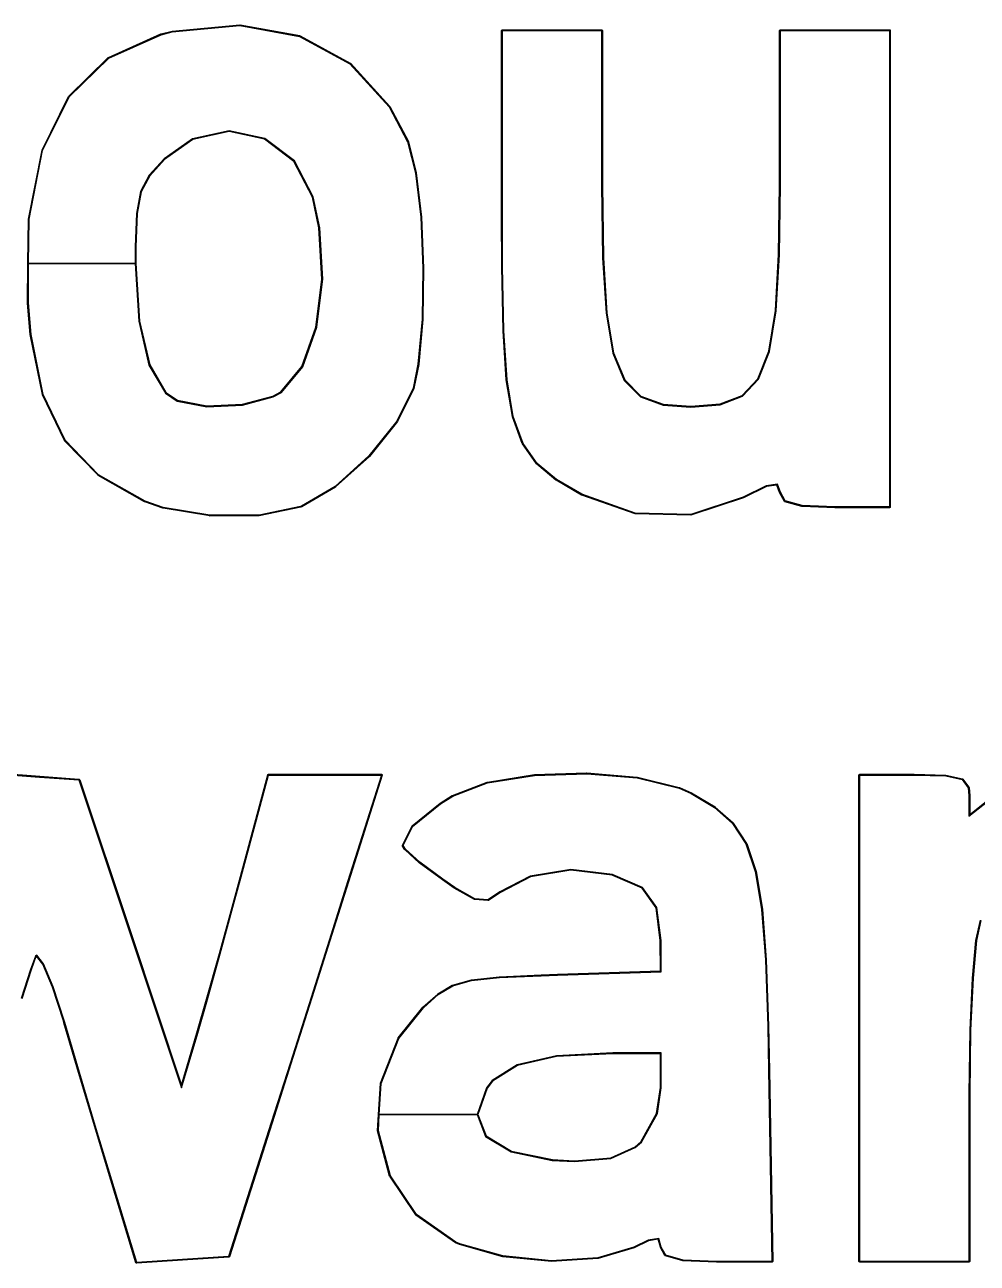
# Model space of a CAD drawing. Extents: x 0 to 360, y 0 to 265.
# Drawn here: x 266.4 to 272.39, y 75.11 to 82.9 of the extents above; entities that cross this region are included whole.
import ezdxf

# ---------------------------------------------------------------- set-up
doc = ezdxf.new("R2010")
doc.units = 0
doc.layers.add('BLACK', color=7, linetype='CONTINUOUS')

msp = doc.modelspace()

# ---------------------------------------------------------------- linework, layer by layer
at = {"layer": 'BLACK', "linetype": 'CONTINUOUS'}
for p, q in [((267.26, 82.8393), (267.33, 82.8564)), ((267.261, 82.8345), (267.331, 82.8516)), ((267.33, 82.8564), (267.331, 82.8564)), ((267.331, 82.8566), (267.756, 82.8968)), ((267.331, 82.8516), (267.756, 82.8918)), ((267.331, 82.8564), (267.331, 82.8566)), ((267.756, 82.8968), (267.757, 82.8966)), ((267.756, 82.8918), (268.131, 82.8238)), ((267.757, 82.8966), (267.757, 82.8967)), ((267.757, 82.8967), (268.132, 82.8287)), ((269.401, 82.8607), (269.403, 82.8642)), ((269.401, 81.6896), (269.401, 82.8607)), ((269.403, 82.8642), (269.406, 82.8657)), ((269.406, 82.8657), (270.03, 82.8657)), ((269.406, 81.6896), (269.406, 82.8607)), ((269.406, 82.8607), (270.03, 82.8607)), ((270.03, 82.8657), (270.034, 82.8642)), ((270.03, 82.8607), (270.03, 81.8893)), ((270.034, 82.8642), (270.035, 82.8607)), ((270.035, 82.8607), (270.035, 81.8893)), ((271.149, 82.8607), (271.15, 82.8642)), ((271.149, 81.8893), (271.149, 82.8607)), ((271.15, 82.8642), (271.154, 82.8657)), ((271.154, 82.8657), (271.84, 82.8657)), ((271.154, 81.8893), (271.154, 82.8607)), ((271.154, 82.8607), (271.84, 82.8607)), ((271.84, 82.8657), (271.844, 82.8642)), ((271.84, 82.8607), (271.84, 79.8651)), ((271.844, 82.8642), (271.845, 82.8607)), ((271.845, 82.8607), (271.845, 79.8651)), ((266.929, 82.6913), (267.259, 82.839)), ((266.931, 82.6867), (267.261, 82.8345)), ((267.259, 82.839), (267.26, 82.8393)), ((267.259, 82.839), (267.259, 82.839)), ((268.131, 82.8238), (268.447, 82.6518)), ((268.132, 82.8287), (268.133, 82.8282)), ((268.133, 82.8282), (268.134, 82.8281)), ((268.134, 82.8281), (268.449, 82.6562)), ((266.68, 82.4478), (266.928, 82.6903)), ((266.928, 82.6903), (266.929, 82.6906)), ((266.929, 82.6906), (266.929, 82.6913)), ((266.683, 82.4442), (266.931, 82.6867)), ((268.447, 82.6518), (268.694, 82.3805)), ((268.449, 82.6562), (268.45, 82.6556)), ((268.45, 82.6556), (268.451, 82.6552)), ((268.451, 82.6552), (268.698, 82.3838)), ((266.512, 82.1091), (266.679, 82.4464)), ((266.516, 82.1068), (266.683, 82.4442)), ((266.679, 82.4464), (266.68, 82.447)), ((266.68, 82.447), (266.68, 82.4478)), ((268.694, 82.3805), (268.81, 82.1598)), ((268.698, 82.3838), (268.698, 82.3832)), ((268.698, 82.3832), (268.698, 82.3828)), ((268.698, 82.3828), (268.815, 82.1621)), ((267.689, 82.2306), (267.458, 82.1794)), ((267.689, 82.2255), (267.46, 82.1747)), ((267.913, 82.1818), (267.689, 82.2306)), ((267.911, 82.1772), (267.689, 82.2255)), ((267.458, 82.1794), (267.279, 82.0542)), ((267.46, 82.1747), (267.283, 82.0504)), ((268.095, 82.0375), (267.911, 82.1772)), ((268.099, 82.0408), (267.913, 82.1818)), ((268.81, 82.1598), (268.86, 81.9648)), ((268.815, 82.1621), (268.815, 82.1615)), ((268.815, 82.1615), (268.815, 82.161)), ((268.815, 82.161), (268.865, 81.966)), ((266.426, 81.6756), (266.512, 82.1078)), ((266.431, 81.6747), (266.516, 82.1068)), ((266.512, 82.1084), (266.512, 82.1091)), ((266.512, 82.1078), (266.512, 82.1084)), ((267.279, 82.0542), (267.186, 81.9509)), ((267.283, 82.0504), (267.19, 81.948)), ((268.212, 81.8136), (268.095, 82.0375)), ((268.217, 81.8153), (268.099, 82.0408)), ((267.186, 81.9509), (267.131, 81.8491)), ((267.19, 81.948), (267.136, 81.8474)), ((268.86, 81.9648), (268.893, 81.6869)), ((268.865, 81.966), (268.865, 81.9657)), ((268.865, 81.9657), (268.865, 81.9654)), ((268.865, 81.9654), (268.898, 81.6875)), ((267.131, 81.8491), (267.105, 81.7113)), ((267.136, 81.8474), (267.11, 81.7107)), ((270.03, 81.8893), (270.036, 81.4316)), ((270.035, 81.8893), (270.041, 81.4317)), ((271.143, 81.4524), (271.149, 81.8893)), ((271.148, 81.4522), (271.154, 81.8893)), ((268.253, 81.6198), (268.212, 81.8136)), ((268.258, 81.6205), (268.217, 81.8153)), ((267.105, 81.7113), (267.097, 81.5001)), ((267.11, 81.7107), (267.102, 81.4999)), ((268.893, 81.6869), (268.906, 81.3667)), ((268.898, 81.6875), (268.898, 81.6873)), ((268.898, 81.6873), (268.898, 81.6871)), ((268.898, 81.6871), (268.911, 81.367)), ((269.401, 81.6895), (269.401, 81.6896)), ((269.401, 81.6896), (269.401, 81.6896)), ((269.402, 81.377), (269.401, 81.6895)), ((269.407, 81.377), (269.406, 81.6896)), ((266.423, 81.3959), (266.426, 81.6747)), ((266.426, 81.6752), (266.426, 81.6756)), ((266.426, 81.6747), (266.426, 81.6752)), ((266.428, 81.3958), (266.431, 81.6747)), ((268.272, 81.297), (268.253, 81.6198)), ((268.277, 81.2968), (268.258, 81.6205)), ((267.097, 81.5001), (267.097, 81.3958)), ((267.102, 81.4999), (267.102, 81.3959)), ((271.123, 81.0998), (271.143, 81.4524)), ((271.128, 81.0993), (271.148, 81.4522)), ((266.421, 81.1477), (266.423, 81.3958)), ((266.423, 81.3958), (266.423, 81.3959)), ((266.423, 81.3959), (267.102, 81.3959)), ((267.102, 81.3959), (266.423, 81.3959)), ((266.426, 81.1476), (266.428, 81.3958)), ((266.428, 81.3958), (267.097, 81.3958)), ((267.097, 81.3958), (266.428, 81.3958)), ((267.097, 81.3958), (267.12, 81.0337)), ((267.102, 81.3959), (267.125, 81.0344)), ((268.906, 81.3667), (268.901, 81.0451)), ((268.911, 81.3667), (268.906, 81.045)), ((268.911, 81.367), (268.911, 81.3668)), ((268.911, 81.3668), (268.911, 81.3667)), ((269.402, 81.3769), (269.402, 81.377)), ((269.411, 80.9726), (269.402, 81.3769)), ((269.402, 81.3769), (269.402, 81.3769)), ((269.416, 80.9727), (269.407, 81.377)), ((270.036, 81.4316), (270.058, 81.0839)), ((270.041, 81.4317), (270.063, 81.0845)), ((268.234, 80.996), (268.272, 81.297)), ((268.239, 80.9949), (268.277, 81.2968)), ((266.421, 81.1474), (266.421, 81.1477)), ((266.421, 81.1472), (266.421, 81.1474)), ((266.438, 80.9497), (266.421, 81.1472)), ((266.443, 80.9501), (266.426, 81.1476)), ((270.058, 81.0839), (270.101, 80.8319)), ((270.063, 81.0845), (270.105, 80.8333)), ((271.081, 80.8441), (271.123, 81.0998)), ((271.086, 80.8427), (271.128, 81.0993)), ((267.12, 81.0337), (267.184, 80.7577)), ((267.125, 81.0344), (267.189, 80.7596)), ((268.146, 80.7493), (268.234, 80.996)), ((268.151, 80.7468), (268.239, 80.9949)), ((268.901, 81.0451), (268.875, 80.7627)), ((268.906, 81.0446), (268.88, 80.7622)), ((268.906, 81.045), (268.906, 81.0448)), ((268.906, 81.0448), (268.906, 81.0446)), ((266.438, 80.9494), (266.438, 80.9497)), ((266.438, 80.9491), (266.438, 80.9494)), ((266.515, 80.5721), (266.438, 80.9491)), ((266.52, 80.5731), (266.443, 80.9501)), ((269.411, 80.9725), (269.411, 80.9726)), ((269.411, 80.9724), (269.411, 80.9725)), ((269.431, 80.6641), (269.411, 80.9724)), ((269.436, 80.6645), (269.416, 80.9727)), ((270.101, 80.8319), (270.171, 80.6612)), ((270.105, 80.8333), (270.175, 80.6641)), ((271.013, 80.671), (271.081, 80.8441)), ((271.017, 80.6682), (271.086, 80.8427)), ((267.184, 80.7577), (267.288, 80.5814)), ((267.189, 80.7596), (267.291, 80.5849)), ((268.014, 80.5886), (268.146, 80.7493)), ((268.017, 80.5846), (268.151, 80.7468)), ((268.875, 80.7627), (268.845, 80.6118)), ((268.88, 80.7617), (268.85, 80.6108)), ((268.88, 80.7622), (268.88, 80.762)), ((268.88, 80.762), (268.88, 80.7617)), ((269.432, 80.6639), (269.431, 80.6641)), ((269.475, 80.4345), (269.436, 80.6645)), ((270.175, 80.6641), (270.277, 80.5618)), ((270.913, 80.5657), (271.013, 80.671)), ((270.916, 80.5614), (271.017, 80.6682)), ((267.964, 80.5615), (268.014, 80.5886)), ((268.845, 80.6118), (268.743, 80.4055)), ((268.849, 80.6096), (268.747, 80.4032)), ((268.85, 80.6108), (268.849, 80.6103)), ((268.849, 80.6103), (268.849, 80.6096)), ((269.431, 80.6636), (269.432, 80.6639)), ((269.47, 80.4337), (269.431, 80.6636)), ((270.171, 80.6612), (270.274, 80.5575)), ((266.516, 80.5715), (266.515, 80.5721)), ((266.516, 80.5709), (266.516, 80.5715)), ((266.653, 80.2832), (266.516, 80.5709)), ((266.658, 80.2853), (266.52, 80.5731)), ((267.288, 80.5814), (267.361, 80.531)), ((267.291, 80.5849), (267.363, 80.5357)), ((267.361, 80.531), (267.549, 80.4958)), ((267.363, 80.5357), (267.549, 80.5008)), ((267.549, 80.5008), (267.772, 80.5112)), ((267.772, 80.5112), (267.964, 80.5615)), ((267.773, 80.5062), (267.966, 80.5568)), ((267.966, 80.5568), (268.017, 80.5846)), ((270.274, 80.5575), (270.416, 80.5062)), ((270.277, 80.5618), (270.417, 80.5112)), ((270.417, 80.5112), (270.592, 80.4982)), ((270.592, 80.4982), (270.775, 80.5127)), ((270.775, 80.5127), (270.913, 80.5657)), ((270.776, 80.5078), (270.916, 80.5614)), ((267.549, 80.4958), (267.773, 80.5062)), ((269.47, 80.4333), (269.47, 80.4337)), ((269.47, 80.4328), (269.47, 80.4333)), ((269.531, 80.2635), (269.47, 80.4328)), ((269.536, 80.2652), (269.475, 80.4345)), ((270.416, 80.5062), (270.592, 80.4932)), ((270.592, 80.4932), (270.776, 80.5078)), ((268.743, 80.4055), (268.567, 80.1863)), ((268.747, 80.4023), (268.57, 80.1831)), ((268.747, 80.4032), (268.747, 80.4029)), ((268.747, 80.4029), (268.747, 80.4023)), ((266.654, 80.2826), (266.653, 80.2832)), ((266.654, 80.2819), (266.654, 80.2826)), ((266.864, 80.0645), (266.654, 80.2819)), ((266.867, 80.068), (266.658, 80.2853)), ((269.532, 80.263), (269.531, 80.2635)), ((269.532, 80.2623), (269.532, 80.263)), ((269.621, 80.136), (269.532, 80.2623)), ((269.625, 80.1389), (269.536, 80.2652)), ((268.567, 80.1863), (268.354, 79.9946)), ((268.57, 80.1826), (268.357, 79.9909)), ((268.57, 80.1831), (268.57, 80.1829)), ((268.57, 80.1829), (268.57, 80.1826)), ((269.621, 80.1356), (269.621, 80.136)), ((269.622, 80.135), (269.621, 80.1356)), ((269.743, 80.0341), (269.622, 80.135)), ((269.747, 80.0379), (269.625, 80.1389)), ((266.864, 80.0642), (266.864, 80.0645)), ((266.865, 80.0636), (266.864, 80.0642)), ((267.157, 79.8978), (266.865, 80.0636)), ((267.16, 79.9021), (266.867, 80.068)), ((268.354, 79.9946), (268.143, 79.8708)), ((268.356, 79.9903), (268.146, 79.8665)), ((268.357, 79.9907), (268.356, 79.9903)), ((268.357, 79.9909), (268.357, 79.9907)), ((269.744, 80.0339), (269.743, 80.0341)), ((269.744, 80.0336), (269.744, 80.0339)), ((269.904, 79.9404), (269.744, 80.0336)), ((269.906, 79.9447), (269.747, 80.0379)), ((271.064, 79.9981), (270.92, 79.9276)), ((271.066, 79.9933), (270.923, 79.9231)), ((271.136, 80.0086), (271.064, 79.9981)), ((271.132, 80.0031), (271.066, 79.9933)), ((271.149, 79.9571), (271.132, 80.0031)), ((271.154, 79.9588), (271.136, 80.0086)), ((267.158, 79.8977), (267.157, 79.8978)), ((267.158, 79.8974), (267.158, 79.8977)), ((267.272, 79.8579), (267.158, 79.8974)), ((267.273, 79.8626), (267.16, 79.9021)), ((269.904, 79.9403), (269.904, 79.9404)), ((269.905, 79.94), (269.904, 79.9403)), ((270.24, 79.8219), (269.905, 79.94)), ((270.241, 79.8266), (269.906, 79.9447)), ((270.92, 79.9276), (270.591, 79.8189)), ((270.922, 79.9229), (270.592, 79.8142)), ((270.923, 79.9231), (270.922, 79.9231)), ((270.922, 79.9231), (270.922, 79.9229)), ((271.149, 79.9569), (271.149, 79.9571)), ((271.149, 79.9565), (271.149, 79.9569)), ((271.179, 79.9006), (271.149, 79.9565)), ((271.183, 79.9029), (271.154, 79.9588)), ((271.179, 79.9005), (271.179, 79.9006)), ((271.18, 79.8993), (271.179, 79.9005)), ((271.179, 79.9005), (271.179, 79.9005)), ((271.182, 79.8982), (271.18, 79.8993)), ((271.182, 79.8981), (271.182, 79.8982)), ((271.182, 79.8982), (271.182, 79.8982)), ((271.289, 79.8687), (271.182, 79.8981)), ((271.29, 79.8735), (271.183, 79.9029)), ((267.273, 79.8577), (267.272, 79.8579)), ((267.272, 79.8579), (267.272, 79.8579)), ((267.568, 79.8134), (267.273, 79.8626)), ((267.567, 79.8085), (267.273, 79.8577)), ((267.568, 79.8084), (267.567, 79.8086)), ((267.567, 79.8086), (267.567, 79.8085)), ((267.877, 79.8147), (267.568, 79.8134)), ((267.877, 79.8097), (267.568, 79.8084)), ((268.138, 79.8688), (267.877, 79.8147)), ((267.878, 79.8099), (267.877, 79.8097)), ((268.139, 79.8639), (267.878, 79.8098)), ((267.878, 79.8098), (267.878, 79.8099)), ((268.143, 79.8708), (268.138, 79.8688)), ((268.14, 79.8642), (268.139, 79.8639)), ((268.145, 79.8661), (268.14, 79.8642)), ((268.14, 79.8642), (268.14, 79.8642)), ((268.146, 79.8664), (268.145, 79.8661)), ((268.146, 79.8665), (268.146, 79.8664)), ((270.241, 79.8216), (270.24, 79.822)), ((270.24, 79.822), (270.24, 79.8219)), ((270.591, 79.8189), (270.241, 79.8266)), ((270.591, 79.8139), (270.241, 79.8216)), ((270.592, 79.8143), (270.591, 79.8139)), ((270.592, 79.8142), (270.592, 79.8143)), ((271.29, 79.8685), (271.289, 79.8687)), ((271.289, 79.8687), (271.289, 79.8687)), ((271.497, 79.8651), (271.29, 79.8735)), ((271.497, 79.8601), (271.29, 79.8685)), ((271.84, 79.8651), (271.497, 79.8651)), ((271.497, 79.8601), (271.497, 79.8602)), ((271.497, 79.8602), (271.497, 79.8601)), ((271.84, 79.8601), (271.497, 79.8601)), ((271.844, 79.8616), (271.84, 79.8601)), ((271.845, 79.8651), (271.844, 79.8616)), ((266.25, 78.186), (266.497, 78.1674)), ((266.251, 78.1909), (266.498, 78.1724)), ((267.759, 77.5417), (267.931, 78.1814)), ((267.764, 77.5404), (267.936, 78.1801)), ((267.931, 78.1814), (267.932, 78.1824)), ((267.932, 78.1836), (267.933, 78.1839)), ((267.932, 78.1824), (267.932, 78.1836)), ((267.933, 78.1844), (267.935, 78.1846)), ((267.933, 78.1839), (267.933, 78.1844)), ((267.935, 78.1846), (267.936, 78.1851)), ((267.936, 78.1851), (268.646, 78.1851)), ((267.936, 78.1801), (268.646, 78.1801)), ((268.646, 78.1801), (268.433, 77.5092)), ((268.65, 78.1786), (268.438, 77.5077)), ((268.646, 78.1851), (268.646, 78.1848)), ((268.646, 78.1848), (268.647, 78.1849)), ((268.647, 78.1849), (268.648, 78.1841)), ((268.648, 78.1841), (268.649, 78.1836)), ((268.649, 78.1836), (268.649, 78.1829)), ((268.649, 78.1829), (268.65, 78.1824)), ((268.65, 78.1824), (268.65, 78.1812)), ((268.65, 78.1812), (268.651, 78.1801)), ((268.651, 78.1801), (268.65, 78.1794)), ((268.65, 78.1794), (268.65, 78.1786)), ((269.312, 78.1353), (269.608, 78.1823)), ((269.313, 78.1303), (269.609, 78.1774)), ((269.608, 78.1824), (269.936, 78.193)), ((269.608, 78.1823), (269.608, 78.1824)), ((269.608, 78.1823), (269.608, 78.1823)), ((269.609, 78.1774), (269.937, 78.188)), ((269.936, 78.193), (269.937, 78.1929)), ((269.937, 78.1929), (269.937, 78.193)), ((269.937, 78.193), (270.254, 78.1665)), ((269.937, 78.188), (270.254, 78.1616)), ((271.648, 78.1801), (271.649, 78.1836)), ((271.648, 75.1221), (271.648, 78.1801)), ((271.649, 78.1836), (271.653, 78.1851)), ((271.653, 78.1851), (271.996, 78.1851)), ((271.653, 75.1221), (271.653, 78.1801)), ((271.653, 78.1801), (271.996, 78.1801)), ((271.996, 78.1851), (271.996, 78.1851)), ((271.996, 78.1851), (271.996, 78.1851)), ((271.996, 78.1851), (272.194, 78.1799)), ((271.996, 78.1801), (272.194, 78.1749)), ((272.194, 78.1799), (272.195, 78.1797)), ((272.194, 78.1749), (272.297, 78.1519)), ((272.195, 78.1797), (272.195, 78.1798)), ((272.195, 78.1798), (272.298, 78.1568)), ((266.497, 78.1674), (266.744, 78.1489)), ((266.498, 78.1724), (266.744, 78.1539)), ((266.744, 78.1539), (266.745, 78.1534)), ((266.744, 78.1489), (267.067, 77.1816)), ((266.745, 78.1534), (266.746, 78.1534)), ((266.746, 78.1534), (266.747, 78.1526)), ((266.747, 78.1526), (266.748, 78.1522)), ((266.748, 78.1522), (266.748, 78.1512)), ((266.748, 78.1512), (266.749, 78.1505)), ((266.749, 78.1505), (267.072, 77.1832)), ((269.092, 78.0519), (269.311, 78.135)), ((269.094, 78.0472), (269.313, 78.1303)), ((269.311, 78.135), (269.312, 78.135)), ((269.312, 78.135), (269.312, 78.1353)), ((270.254, 78.1665), (270.255, 78.1664)), ((270.254, 78.1616), (270.517, 78.0977)), ((270.255, 78.1664), (270.255, 78.1664)), ((270.255, 78.1664), (270.518, 78.1025)), ((270.517, 78.0977), (270.593, 78.0638)), ((270.518, 78.1025), (270.518, 78.1023)), ((270.518, 78.1023), (270.519, 78.1022)), ((270.519, 78.1022), (270.595, 78.0684)), ((272.297, 78.1519), (272.335, 78.0999)), ((272.298, 78.1568), (272.3, 78.1558)), ((272.3, 78.1558), (272.301, 78.1549)), ((272.301, 78.1549), (272.339, 78.1028)), ((272.335, 78.0999), (272.339, 78.0508)), ((272.339, 78.1028), (272.34, 78.1015)), ((272.34, 78.1015), (272.34, 78.1003)), ((272.34, 78.1003), (272.344, 78.0512)), ((269.015, 78.0032), (269.091, 78.0514)), ((269.018, 77.9989), (269.094, 78.0472)), ((269.091, 78.0514), (269.092, 78.0515)), ((269.092, 78.0515), (269.092, 78.0519)), ((270.593, 78.0638), (270.74, 77.9752)), ((270.595, 78.0684), (270.595, 78.0682)), ((270.595, 78.0682), (270.595, 78.0681)), ((270.595, 78.0681), (270.743, 77.9795)), ((272.339, 78.0508), (272.339, 77.9214)), ((272.339, 77.9214), (272.504, 78.0508)), ((272.344, 77.9317), (272.501, 78.0547)), ((272.344, 78.0512), (272.344, 78.051)), ((272.344, 78.051), (272.344, 78.0508)), ((272.344, 78.0508), (272.344, 77.9317)), ((268.839, 77.8598), (269.015, 78.0028)), ((268.842, 77.8559), (269.018, 77.9989)), ((269.015, 78.0029), (269.015, 78.0032)), ((269.015, 78.0028), (269.015, 78.0029)), ((270.74, 77.9752), (270.853, 77.8753)), ((270.743, 77.9795), (270.743, 77.9791)), ((270.743, 77.9791), (270.744, 77.9789)), ((270.744, 77.9789), (270.857, 77.8791)), ((270.853, 77.8753), (270.937, 77.7469)), ((270.857, 77.8791), (270.857, 77.8784)), ((270.857, 77.8784), (270.858, 77.878)), ((270.858, 77.878), (270.941, 77.7497)), ((268.779, 77.7383), (268.838, 77.8581)), ((268.783, 77.7361), (268.842, 77.8559)), ((268.838, 77.8581), (268.839, 77.8588)), ((268.839, 77.8588), (268.839, 77.8598)), ((268.778, 77.7377), (268.779, 77.7383)), ((268.778, 77.7373), (268.778, 77.7377)), ((268.778, 77.7359), (268.778, 77.7373)), ((268.778, 77.7345), (268.778, 77.7359)), ((268.779, 77.7341), (268.778, 77.7345)), ((268.779, 77.7335), (268.779, 77.7341)), ((268.793, 77.7103), (268.779, 77.7335)), ((268.797, 77.713), (268.783, 77.7361)), ((268.794, 77.7099), (268.793, 77.7103)), ((268.794, 77.7093), (268.794, 77.7099)), ((268.884, 77.6284), (268.794, 77.7093)), ((268.887, 77.6321), (268.797, 77.713)), ((270.937, 77.7469), (270.996, 77.5727)), ((270.941, 77.7497), (270.941, 77.749)), ((270.941, 77.749), (270.942, 77.7485)), ((270.942, 77.7485), (271.001, 77.5743)), ((268.884, 77.6283), (268.884, 77.6284)), ((268.884, 77.6281), (268.884, 77.6283)), ((269.029, 77.5203), (268.884, 77.6281)), ((269.032, 77.5243), (268.887, 77.6321)), ((269.837, 77.5859), (269.581, 77.5448)), ((269.837, 77.5809), (269.583, 77.54)), ((270.098, 77.5545), (269.837, 77.5859)), ((270.097, 77.5495), (269.837, 77.5809)), ((270.103, 77.553), (270.098, 77.5545)), ((270.287, 77.473), (270.103, 77.553)), ((270.996, 77.5727), (271.036, 77.3352)), ((271.001, 77.5743), (271.001, 77.5738)), ((271.001, 77.5738), (271.001, 77.5735)), ((271.001, 77.5735), (271.041, 77.336)), ((267.713, 77.3727), (267.759, 77.5417)), ((267.718, 77.3714), (267.764, 77.5404)), ((268.433, 77.5092), (268.329, 77.1792)), ((268.438, 77.5077), (268.334, 77.1777)), ((268.438, 77.5077), (268.438, 77.5077)), ((269.03, 77.5203), (269.029, 77.5203)), ((269.03, 77.5202), (269.03, 77.5203)), ((269.104, 77.4697), (269.03, 77.5202)), ((269.107, 77.4738), (269.032, 77.5243)), ((269.233, 77.4023), (269.107, 77.4738)), ((269.581, 77.5448), (269.391, 77.4448)), ((269.583, 77.54), (269.394, 77.4405)), ((270.101, 77.5483), (270.097, 77.5495)), ((270.284, 77.4689), (270.101, 77.5483)), ((270.378, 77.3477), (270.287, 77.473)), ((269.104, 77.4696), (269.104, 77.4697)), ((269.104, 77.4695), (269.104, 77.4696)), ((269.23, 77.398), (269.104, 77.4695)), ((269.232, 77.3978), (269.23, 77.398)), ((269.233, 77.3973), (269.232, 77.3978)), ((269.315, 77.3955), (269.233, 77.4023)), ((269.315, 77.3905), (269.233, 77.3973)), ((269.391, 77.4448), (269.315, 77.3955)), ((269.394, 77.4405), (269.318, 77.3913)), ((270.374, 77.3458), (270.284, 77.4689)), ((267.627, 77.0576), (267.713, 77.3727)), ((267.632, 77.0563), (267.718, 77.3714)), ((267.713, 77.3727), (267.713, 77.3727)), ((269.316, 77.391), (269.315, 77.3905)), ((269.318, 77.3913), (269.316, 77.391)), ((270.399, 77.1401), (270.374, 77.3458)), ((270.404, 77.1404), (270.378, 77.3477)), ((271.036, 77.3352), (271.06, 77.0172)), ((271.041, 77.336), (271.041, 77.3358)), ((271.041, 77.3358), (271.041, 77.3356)), ((271.041, 77.3356), (271.065, 77.0176)), ((272.41, 77.268), (272.381, 77.1399)), ((272.415, 77.2663), (272.386, 77.1392)), ((267.067, 77.1816), (267.389, 76.2142)), ((267.072, 77.1832), (267.072, 77.1832)), ((267.072, 77.1832), (267.389, 76.2309)), ((268.329, 77.1792), (268.203, 76.7812)), ((268.334, 77.1777), (268.208, 76.7797)), ((268.334, 77.1777), (268.334, 77.1777)), ((268.334, 77.1777), (268.334, 77.1777)), ((270.4, 76.9481), (270.399, 77.1401)), ((270.405, 76.9433), (270.404, 77.1404)), ((272.381, 77.1399), (272.36, 76.9039)), ((272.386, 77.1392), (272.365, 76.9036)), ((266.47, 77.0419), (266.44, 76.9569)), ((266.474, 77.0387), (266.444, 76.9553)), ((266.479, 77.0482), (266.47, 77.0419)), ((266.478, 77.0413), (266.474, 77.0387)), ((266.517, 76.9909), (266.478, 77.0413)), ((266.522, 76.9934), (266.479, 77.0482)), ((267.547, 76.771), (267.627, 77.0576)), ((267.552, 76.7696), (267.632, 77.0563)), ((267.627, 77.0576), (267.627, 77.0576)), ((271.06, 77.0172), (271.075, 76.6013)), ((271.065, 77.0176), (271.065, 77.0174)), ((271.065, 77.0174), (271.065, 77.0173)), ((271.065, 77.0173), (271.08, 76.6014)), ((266.44, 76.9569), (266.381, 76.775)), ((266.444, 76.9553), (266.386, 76.7735)), ((266.578, 76.8468), (266.517, 76.9909)), ((266.582, 76.8486), (266.522, 76.9934)), ((269.649, 76.9235), (269.753, 76.927)), ((269.753, 76.927), (270.4, 76.9481)), ((269.753, 76.922), (270.405, 76.9433)), ((269.753, 76.927), (269.753, 76.927)), ((269.753, 76.927), (269.753, 76.927)), ((269, 76.8037), (269.091, 76.8583)), ((269.003, 76.7994), (269.094, 76.854)), ((269.091, 76.8583), (269.092, 76.8584)), ((269.092, 76.8584), (269.093, 76.8588)), ((269.093, 76.8588), (269.211, 76.892)), ((269.094, 76.854), (269.213, 76.8872)), ((269.211, 76.892), (269.212, 76.892)), ((269.212, 76.8922), (269.387, 76.9113)), ((269.212, 76.892), (269.212, 76.8922)), ((269.213, 76.8872), (269.388, 76.9063)), ((269.387, 76.9113), (269.388, 76.9113)), ((269.388, 76.9113), (269.649, 76.9235)), ((269.388, 76.9063), (269.65, 76.9185)), ((269.388, 76.9113), (269.388, 76.9113)), ((269.649, 76.9235), (269.649, 76.9235)), ((269.649, 76.9235), (269.649, 76.9235)), ((269.65, 76.9185), (269.753, 76.922)), ((272.36, 76.9039), (272.345, 76.5766)), ((272.365, 76.9036), (272.35, 76.5765)), ((266.647, 76.6347), (266.578, 76.8468)), ((266.651, 76.6362), (266.582, 76.8486)), ((267.486, 76.5589), (267.547, 76.771)), ((267.547, 76.771), (267.547, 76.771)), ((268.203, 76.7812), (268.071, 76.366)), ((268.208, 76.7797), (268.076, 76.3645)), ((268.208, 76.7797), (268.208, 76.7797)), ((268.907, 76.7202), (269, 76.8032)), ((268.91, 76.7165), (269.003, 76.7994)), ((269, 76.8033), (269, 76.8037)), ((269, 76.8032), (269, 76.8033)), ((267.491, 76.5575), (267.552, 76.7696)), ((268.752, 76.5277), (268.906, 76.7196)), ((268.756, 76.5246), (268.91, 76.7165)), ((268.906, 76.7198), (268.907, 76.7202)), ((268.906, 76.7196), (268.906, 76.7198)), ((266.65, 76.6224), (266.647, 76.6347)), ((266.65, 76.6223), (266.65, 76.6224)), ((266.742, 76.309), (266.65, 76.6223)), ((266.65, 76.6223), (266.65, 76.6223)), ((266.655, 76.6238), (266.651, 76.6362)), ((266.747, 76.3104), (266.655, 76.6238)), ((267.389, 76.2309), (267.486, 76.5589)), ((267.389, 76.2142), (267.491, 76.5575)), ((271.075, 76.6013), (271.08, 76.3235)), ((271.08, 76.6014), (271.08, 76.6014)), ((271.08, 76.6014), (271.08, 76.6014)), ((271.08, 76.6014), (271.085, 76.3236)), ((272.345, 76.5766), (272.339, 76.1749)), ((272.35, 76.5765), (272.344, 76.1748)), ((268.639, 76.2425), (268.752, 76.5264)), ((268.644, 76.2406), (268.756, 76.5246)), ((268.752, 76.527), (268.752, 76.5277)), ((268.752, 76.5264), (268.752, 76.527)), ((269.747, 76.4147), (269.499, 76.358)), ((269.747, 76.4097), (269.501, 76.3533)), ((270.1, 76.4327), (269.747, 76.4147)), ((270.101, 76.4277), (269.747, 76.4097)), ((270.405, 76.4327), (270.1, 76.4327)), ((270.4, 76.4277), (270.101, 76.4277)), ((270.4, 76.2146), (270.4, 76.4277)), ((270.405, 76.2142), (270.405, 76.4327)), ((266.848, 75.9542), (266.742, 76.309)), ((266.742, 76.309), (266.742, 76.309)), ((266.742, 76.309), (266.742, 76.309)), ((266.853, 75.9556), (266.747, 76.3104)), ((268.071, 76.366), (267.953, 75.9958)), ((268.076, 76.3645), (267.958, 75.9943)), ((268.076, 76.3645), (268.076, 76.3645)), ((268.076, 76.3645), (268.076, 76.3645)), ((269.499, 76.358), (269.342, 76.2587)), ((269.501, 76.3533), (269.345, 76.2549)), ((271.08, 76.3235), (271.101, 75.1221)), ((271.085, 76.3236), (271.085, 76.3236)), ((271.085, 76.3236), (271.085, 76.3235)), ((271.085, 76.3235), (271.106, 75.1222)), ((268.628, 76.0455), (268.639, 76.2409)), ((268.632, 76.0452), (268.644, 76.2406)), ((268.639, 76.2417), (268.639, 76.2425)), ((268.639, 76.2409), (268.639, 76.2417)), ((269.342, 76.2587), (269.307, 76.2144)), ((269.345, 76.2549), (269.311, 76.2119)), ((269.307, 76.2144), (269.247, 76.0452)), ((269.311, 76.2119), (269.252, 76.0453)), ((270.376, 76.0526), (270.4, 76.2146)), ((270.381, 76.051), (270.405, 76.2142)), ((272.339, 76.1749), (272.339, 76.1177)), ((272.344, 76.1748), (272.344, 76.1177)), ((272.339, 76.1177), (272.339, 75.1221)), ((272.344, 76.1177), (272.344, 75.1221)), ((267.953, 75.9958), (267.685, 75.1533)), ((267.958, 75.9943), (267.69, 75.1518)), ((267.958, 75.9943), (267.958, 75.9943)), ((268.622, 75.9437), (268.627, 76.0453)), ((268.627, 76.0453), (268.628, 76.0455)), ((268.627, 76.0453), (269.252, 76.0453)), ((269.252, 76.0453), (268.627, 76.0453)), ((268.627, 75.9435), (268.632, 76.0452)), ((268.632, 76.0452), (269.247, 76.0452)), ((269.247, 76.0452), (268.632, 76.0452)), ((269.247, 76.0452), (269.301, 75.9083)), ((269.252, 76.0453), (269.305, 75.9117)), ((270.276, 75.8742), (270.376, 76.0526)), ((270.28, 75.871), (270.381, 76.051)), ((266.945, 75.6323), (266.848, 75.9542)), ((266.848, 75.9542), (266.848, 75.9542)), ((266.848, 75.9542), (266.848, 75.9542)), ((266.95, 75.6338), (266.853, 75.9556)), ((268.622, 75.943), (268.622, 75.9437)), ((268.622, 75.9422), (268.622, 75.943)), ((268.697, 75.6589), (268.622, 75.9422)), ((268.702, 75.6601), (268.627, 75.9435)), ((269.301, 75.9083), (269.461, 75.8101)), ((269.305, 75.9117), (269.463, 75.8148)), ((270.088, 75.7732), (270.24, 75.8422)), ((270.089, 75.7683), (270.242, 75.8379)), ((270.24, 75.8422), (270.276, 75.8742)), ((270.242, 75.8379), (270.28, 75.871)), ((269.461, 75.8101), (269.72, 75.7574)), ((269.463, 75.8148), (269.721, 75.7624)), ((269.721, 75.7624), (269.859, 75.7554)), ((269.859, 75.7554), (270.088, 75.7732)), ((269.859, 75.7504), (270.089, 75.7683)), ((269.72, 75.7574), (269.859, 75.7504)), ((267.102, 75.1142), (266.945, 75.6323)), ((266.945, 75.6323), (266.945, 75.6323)), ((266.945, 75.6323), (266.945, 75.6323)), ((267.107, 75.1157), (266.95, 75.6338)), ((268.698, 75.6582), (268.697, 75.6589)), ((268.698, 75.6573), (268.698, 75.6582)), ((268.862, 75.415), (268.698, 75.6573)), ((268.866, 75.4178), (268.702, 75.6601)), ((268.862, 75.4144), (268.862, 75.415)), ((268.863, 75.4137), (268.862, 75.4144)), ((269.111, 75.2393), (268.863, 75.4137)), ((269.114, 75.2434), (268.866, 75.4178)), ((269.111, 75.2392), (269.111, 75.2393)), ((269.112, 75.2388), (269.111, 75.2392)), ((269.136, 75.2282), (269.112, 75.2388)), ((269.138, 75.2328), (269.114, 75.2434)), ((269.137, 75.2282), (269.136, 75.2282)), ((269.137, 75.228), (269.137, 75.2282)), ((269.408, 75.1516), (269.137, 75.228)), ((269.41, 75.1565), (269.138, 75.2328)), ((270.323, 75.2565), (270.233, 75.2124)), ((270.325, 75.2516), (270.235, 75.2079)), ((270.39, 75.267), (270.323, 75.2565)), ((270.386, 75.2613), (270.325, 75.2516)), ((270.4, 75.2107), (270.386, 75.2613)), ((270.405, 75.212), (270.39, 75.267)), ((267.685, 75.1533), (267.396, 75.1345)), ((267.686, 75.1483), (267.396, 75.1295)), ((267.687, 75.1488), (267.686, 75.1483)), ((267.688, 75.1489), (267.687, 75.1488)), ((267.689, 75.15), (267.688, 75.1496)), ((267.688, 75.1496), (267.688, 75.1489)), ((267.69, 75.1518), (267.689, 75.151)), ((267.689, 75.151), (267.689, 75.15)), ((269.409, 75.1517), (269.408, 75.1516)), ((269.409, 75.1515), (269.409, 75.1517)), ((269.715, 75.1217), (269.409, 75.1515)), ((269.716, 75.1267), (269.41, 75.1565)), ((270.007, 75.1449), (269.716, 75.1267)), ((270.007, 75.1399), (269.716, 75.1217)), ((270.233, 75.2124), (270.007, 75.1449)), ((270.008, 75.1402), (270.007, 75.1399)), ((270.234, 75.2076), (270.008, 75.1401)), ((270.008, 75.1401), (270.008, 75.1402)), ((270.235, 75.2079), (270.234, 75.2076)), ((270.235, 75.2079), (270.235, 75.2079)), ((270.4, 75.2102), (270.4, 75.2107)), ((270.4, 75.2096), (270.4, 75.2102)), ((270.428, 75.1588), (270.4, 75.2096)), ((270.433, 75.1612), (270.405, 75.212)), ((270.43, 75.1576), (270.428, 75.1588)), ((270.428, 75.1588), (270.428, 75.1588)), ((270.428, 75.1588), (270.428, 75.1588)), ((270.431, 75.1564), (270.43, 75.1576)), ((270.54, 75.1261), (270.431, 75.1564)), ((270.431, 75.1564), (270.431, 75.1564)), ((270.431, 75.1564), (270.431, 75.1564)), ((270.542, 75.131), (270.433, 75.1612)), ((267.103, 75.1131), (267.102, 75.1142)), ((267.103, 75.1119), (267.103, 75.1131)), ((267.104, 75.1117), (267.103, 75.1119)), ((267.104, 75.1113), (267.104, 75.1117)), ((267.106, 75.1111), (267.104, 75.1113)), ((267.107, 75.1107), (267.106, 75.1111)), ((267.396, 75.1345), (267.107, 75.1157)), ((267.396, 75.1295), (267.107, 75.1107)), ((269.716, 75.1218), (269.715, 75.1217)), ((269.716, 75.1217), (269.716, 75.1218)), ((270.541, 75.1262), (270.54, 75.1261)), ((270.541, 75.126), (270.541, 75.1262)), ((270.752, 75.1171), (270.541, 75.126)), ((270.753, 75.1221), (270.542, 75.131)), ((270.753, 75.1172), (270.752, 75.1171)), ((271.101, 75.1221), (270.753, 75.1221)), ((270.753, 75.1171), (270.753, 75.1172)), ((271.101, 75.1171), (270.753, 75.1171)), ((271.103, 75.1179), (271.101, 75.1171)), ((271.101, 75.1171), (271.101, 75.1171)), ((271.101, 75.1171), (271.101, 75.1171)), ((271.104, 75.1186), (271.103, 75.1179)), ((271.105, 75.1204), (271.104, 75.1186)), ((271.104, 75.1186), (271.104, 75.1186)), ((271.104, 75.1186), (271.104, 75.1186)), ((271.106, 75.1221), (271.105, 75.1204)), ((271.106, 75.1222), (271.106, 75.1222)), ((271.106, 75.1222), (271.106, 75.1221)), ((271.649, 75.1186), (271.648, 75.1221)), ((271.653, 75.1171), (271.649, 75.1186)), ((272.339, 75.1221), (271.653, 75.1221)), ((272.339, 75.1171), (271.653, 75.1171)), ((272.343, 75.1186), (272.339, 75.1171)), ((272.344, 75.1221), (272.343, 75.1186))]:
    msp.add_line(p, q, dxfattribs=at)

doc.saveas('drawing.dxf')
